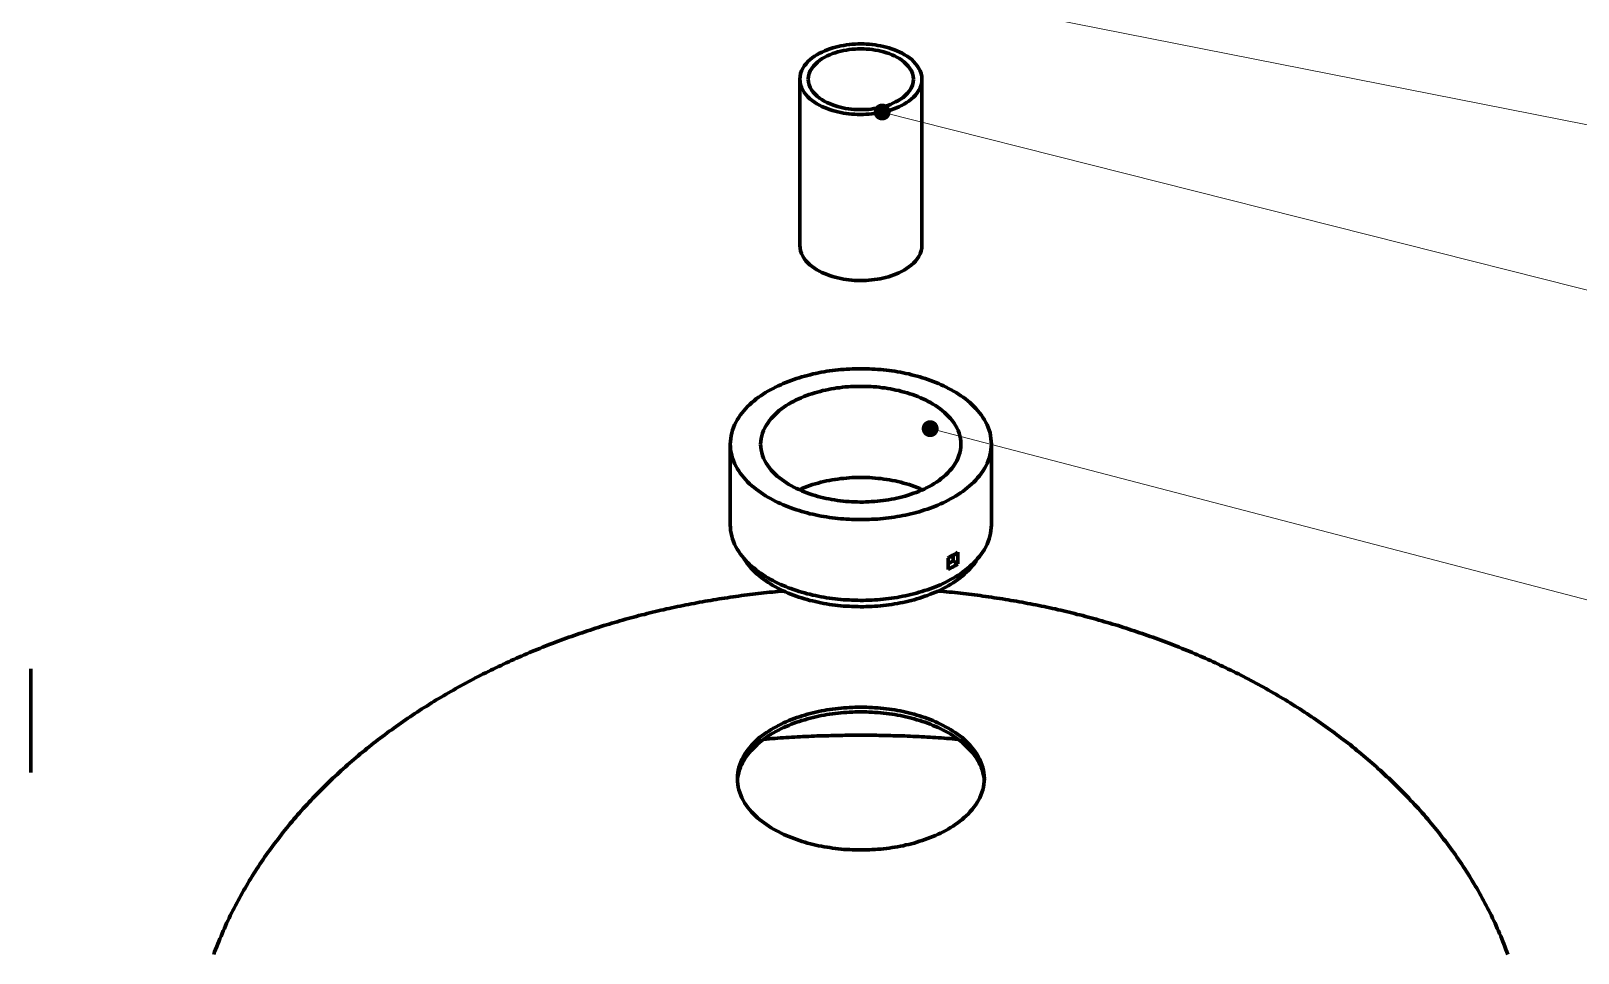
# Model space of a CAD drawing. Header units: millimetres. Extents: x 0 to 594, y 0 to 420.
# Drawn here: x 193.6 to 303.2, y 240.2 to 305.5 of the extents above; entities that cross this region are included whole.
import ezdxf

# ---------------------------------------------------------------- set-up
doc = ezdxf.new("R2010")
doc.units = ezdxf.units.MM
doc.layers.add('01-VISIBLE', color=7, linetype='CONTINUOUS', lineweight=70)
doc.layers.add('08-FINA', color=5, linetype='CONTINUOUS', lineweight=18)

msp = doc.modelspace()

# ---------------------------------------------------------------- hatches: boundary and pattern name
at = {"layer": '08-FINA'}
h = msp.add_hatch(color=7, dxfattribs=at)
h.dxf.hatch_style = 1
edge = h.paths.add_edge_path()
edge.add_arc((253.86, 299.77), 0.6, 0, 360)
h = msp.add_hatch(color=7, dxfattribs=at)
h.dxf.hatch_style = 1
edge = h.paths.add_edge_path()
edge.add_arc((257.26, 277.35), 0.6, 0, 360)

# ---------------------------------------------------------------- linework, layer by layer
at = {"layer": '01-VISIBLE'}
for p, q in [((248.02, 290.34), (248.02, 302.09)), ((256.67, 290.34), (256.67, 302.09)), ((243.1, 270.53), (243.1, 276.25)), ((261.6, 270.53), (261.6, 276.25)), ((259.23, 267.78), (259.23, 268.6)), ((258.53, 267.38), (258.53, 268.19)), ((258.53, 267.77), (258.89, 267.98)), ((258.89, 267.98), (258.89, 268.39)), ((258.89, 267.98), (259.23, 267.78)), ((193.55, 253), (193.55, 260.35))]:
    msp.add_line(p, q, dxfattribs=at)
for points in [[(256.67, 302.09), (256.66, 302.29), (256.62, 302.49), (256.55, 302.68), (256.46, 302.86), (256.35, 303.03), (256.23, 303.19), (256.09, 303.34), (255.95, 303.48), (255.79, 303.61), (255.62, 303.72), (255.45, 303.83), (255.28, 303.93), (255.1, 304.02), (254.91, 304.1), (254.73, 304.18), (254.53, 304.25), (254.34, 304.31), (254.15, 304.36), (253.95, 304.41), (253.75, 304.45), (253.56, 304.49), (253.36, 304.52), (253.16, 304.55), (252.95, 304.57), (252.75, 304.58), (252.55, 304.59), (252.35, 304.59), (252.15, 304.59), (251.95, 304.58), (251.74, 304.57), (251.54, 304.55), (251.34, 304.52), (251.14, 304.49), (250.94, 304.45), (250.75, 304.41), (250.55, 304.36), (250.36, 304.31), (250.16, 304.25), (249.97, 304.18), (249.79, 304.1), (249.6, 304.02), (249.42, 303.93), (249.24, 303.83), (249.07, 303.72), (248.91, 303.61), (248.75, 303.48), (248.6, 303.34), (248.47, 303.19), (248.34, 303.03), (248.24, 302.86), (248.15, 302.68), (248.08, 302.49), (248.04, 302.29), (248.02, 302.09)], [(256.07, 302.09), (256.06, 302.3), (256.01, 302.49), (255.93, 302.68), (255.83, 302.86), (255.71, 303.02), (255.57, 303.17), (255.42, 303.31), (255.26, 303.44), (255.09, 303.55), (254.91, 303.65), (254.73, 303.75), (254.54, 303.83), (254.35, 303.91), (254.16, 303.97), (253.96, 304.03), (253.77, 304.08), (253.57, 304.13), (253.37, 304.16), (253.16, 304.19), (252.96, 304.21), (252.76, 304.23), (252.55, 304.24), (252.35, 304.24), (252.14, 304.24), (251.94, 304.23), (251.74, 304.21), (251.53, 304.19), (251.33, 304.16), (251.13, 304.13), (250.93, 304.08), (250.73, 304.03), (250.54, 303.97), (250.34, 303.91), (250.15, 303.83), (249.97, 303.75), (249.79, 303.65), (249.61, 303.55), (249.44, 303.44), (249.28, 303.31), (249.13, 303.17), (248.99, 303.02), (248.87, 302.86), (248.77, 302.68), (248.69, 302.49), (248.64, 302.3), (248.62, 302.09)], [(248.02, 302.09), (248.04, 301.89), (248.08, 301.7), (248.14, 301.51), (248.23, 301.33), (248.34, 301.16), (248.46, 301), (248.6, 300.85), (248.74, 300.71), (248.9, 300.59), (249.06, 300.47), (249.23, 300.36), (249.41, 300.26), (249.59, 300.17), (249.77, 300.09), (249.96, 300.01), (250.14, 299.94), (250.34, 299.88), (250.53, 299.83), (250.72, 299.78), (250.92, 299.74), (251.12, 299.7), (251.31, 299.67), (251.51, 299.64), (251.71, 299.62), (251.91, 299.61), (252.11, 299.6), (252.32, 299.6), (252.52, 299.6), (252.72, 299.61), (252.92, 299.62), (253.12, 299.64), (253.32, 299.66), (253.52, 299.69), (253.71, 299.72), (253.91, 299.76), (254.1, 299.81), (254.3, 299.86), (254.49, 299.92), (254.68, 299.99), (254.87, 300.06), (255.05, 300.14), (255.23, 300.23), (255.41, 300.33)], [(248.62, 302.09), (248.64, 301.89), (248.69, 301.7), (248.76, 301.51), (248.86, 301.34), (248.98, 301.17), (249.12, 301.03), (249.26, 300.89), (249.42, 300.76), (249.59, 300.65), (249.76, 300.55), (249.94, 300.45), (250.12, 300.37), (250.3, 300.3), (250.49, 300.23), (250.69, 300.17), (250.88, 300.12), (251.08, 300.07), (251.27, 300.03), (251.47, 300), (251.67, 299.98), (251.87, 299.96), (252.07, 299.95), (252.27, 299.94), (252.47, 299.94), (252.68, 299.95), (252.88, 299.96), (253.08, 299.98), (253.27, 300.01), (253.47, 300.04), (253.67, 300.08), (253.87, 300.13), (254.06, 300.18), (254.25, 300.24), (254.44, 300.31), (254.62, 300.39), (254.81, 300.48), (254.98, 300.57)], [(254.98, 300.57), (255.17, 300.69), (255.34, 300.81), (255.51, 300.96), (255.66, 301.11), (255.8, 301.28), (255.91, 301.47), (256, 301.67), (256.05, 301.88), (256.07, 302.09)], [(255.41, 300.33), (255.58, 300.44), (255.75, 300.55), (255.92, 300.68), (256.07, 300.82), (256.21, 300.97), (256.34, 301.13), (256.45, 301.31), (256.55, 301.49), (256.62, 301.68), (256.66, 301.89), (256.67, 302.09)], [(248.02, 290.34), (248.04, 290.14), (248.08, 289.94), (248.14, 289.75), (248.23, 289.57), (248.34, 289.4), (248.46, 289.24), (248.6, 289.09), (248.74, 288.96), (248.9, 288.83), (249.06, 288.71), (249.23, 288.6), (249.41, 288.5), (249.59, 288.41), (249.77, 288.33), (249.96, 288.26), (250.14, 288.19), (250.34, 288.13), (250.53, 288.07), (250.72, 288.02), (250.92, 287.98), (251.12, 287.94), (251.31, 287.91), (251.51, 287.89), (251.71, 287.87), (251.91, 287.85), (252.11, 287.84), (252.32, 287.84), (252.52, 287.84), (252.72, 287.85), (252.92, 287.86), (253.12, 287.88), (253.32, 287.9), (253.52, 287.93), (253.71, 287.97), (253.91, 288.01), (254.1, 288.05), (254.3, 288.11), (254.49, 288.17), (254.68, 288.23), (254.87, 288.31), (255.05, 288.39), (255.23, 288.47), (255.41, 288.57)], [(255.41, 288.57), (255.58, 288.68), (255.75, 288.8), (255.92, 288.92), (256.07, 289.06), (256.21, 289.21), (256.34, 289.37), (256.45, 289.55), (256.55, 289.73), (256.62, 289.93), (256.66, 290.13), (256.67, 290.34)], [(261.6, 276.25), (261.59, 276.45), (261.57, 276.65), (261.54, 276.85), (261.5, 277.05), (261.44, 277.24), (261.37, 277.43), (261.29, 277.61), (261.2, 277.79), (261.11, 277.97), (261, 278.14), (260.89, 278.31), (260.76, 278.47), (260.64, 278.62), (260.5, 278.77), (260.36, 278.92), (260.22, 279.06), (260.07, 279.19), (259.92, 279.32), (259.76, 279.45), (259.6, 279.57), (259.43, 279.68), (259.27, 279.79), (259.1, 279.9), (258.92, 280.01), (258.75, 280.11), (258.57, 280.2), (258.39, 280.29), (258.21, 280.38), (258.03, 280.46), (257.85, 280.55), (257.66, 280.62), (257.47, 280.7), (257.28, 280.77), (257.09, 280.83), (256.9, 280.9), (256.71, 280.96), (256.52, 281.02), (256.33, 281.07), (256.13, 281.12), (255.94, 281.17), (255.74, 281.22), (255.54, 281.26), (255.35, 281.3), (255.15, 281.34), (254.95, 281.37), (254.75, 281.41), (254.55, 281.44), (254.35, 281.46), (254.16, 281.49), (253.96, 281.51), (253.76, 281.53), (253.55, 281.54), (253.35, 281.56), (253.15, 281.57), (252.95, 281.58), (252.75, 281.59), (252.55, 281.59), (252.35, 281.59), (252.15, 281.59), (251.95, 281.59), (251.75, 281.58), (251.54, 281.57), (251.34, 281.56), (251.14, 281.54), (250.94, 281.53), (250.74, 281.51), (250.54, 281.49), (250.34, 281.46), (250.14, 281.44), (249.94, 281.41), (249.75, 281.37), (249.55, 281.34), (249.35, 281.3), (249.15, 281.26), (248.96, 281.22), (248.76, 281.17), (248.57, 281.12), (248.37, 281.07), (248.18, 281.02), (247.99, 280.96), (247.79, 280.9), (247.6, 280.83), (247.41, 280.77), (247.23, 280.7), (247.04, 280.62), (246.85, 280.55), (246.67, 280.46), (246.49, 280.38), (246.3, 280.29), (246.13, 280.2), (245.95, 280.11), (245.77, 280.01), (245.6, 279.9), (245.43, 279.79), (245.26, 279.68), (245.1, 279.57), (244.94, 279.45), (244.78, 279.32), (244.63, 279.19), (244.48, 279.06), (244.33, 278.92), (244.19, 278.77), (244.06, 278.62), (243.93, 278.47), (243.81, 278.31), (243.7, 278.14), (243.59, 277.97), (243.49, 277.79), (243.41, 277.61), (243.33, 277.43), (243.26, 277.24), (243.2, 277.05), (243.16, 276.85), (243.13, 276.65), (243.11, 276.45), (243.1, 276.25)], [(259.44, 276.25), (259.43, 276.45), (259.41, 276.65), (259.37, 276.85), (259.31, 277.04), (259.24, 277.23), (259.15, 277.41), (259.06, 277.58), (258.95, 277.75), (258.83, 277.92), (258.7, 278.07), (258.57, 278.22), (258.42, 278.36), (258.28, 278.5), (258.12, 278.63), (257.96, 278.75), (257.8, 278.87), (257.63, 278.98), (257.46, 279.09), (257.29, 279.19), (257.11, 279.28), (256.93, 279.38), (256.75, 279.46), (256.57, 279.54), (256.38, 279.62), (256.19, 279.69), (256, 279.76), (255.81, 279.82), (255.62, 279.88), (255.43, 279.94), (255.23, 279.99), (255.04, 280.04), (254.84, 280.08), (254.65, 280.12), (254.45, 280.16), (254.25, 280.2), (254.05, 280.23), (253.85, 280.25), (253.65, 280.28), (253.45, 280.3), (253.25, 280.31), (253.05, 280.33), (252.85, 280.34), (252.65, 280.34), (252.45, 280.34), (252.25, 280.34), (252.05, 280.34), (251.85, 280.34), (251.65, 280.33), (251.45, 280.31), (251.24, 280.3), (251.04, 280.28), (250.84, 280.25), (250.65, 280.23), (250.45, 280.2), (250.25, 280.16), (250.05, 280.12), (249.85, 280.08), (249.66, 280.04), (249.46, 279.99), (249.27, 279.94), (249.08, 279.88), (248.88, 279.82), (248.69, 279.76), (248.5, 279.69), (248.32, 279.62), (248.13, 279.54), (247.95, 279.46), (247.76, 279.38), (247.59, 279.28), (247.41, 279.19), (247.23, 279.09), (247.06, 278.98), (246.9, 278.87), (246.73, 278.75), (246.57, 278.63), (246.42, 278.5), (246.27, 278.36), (246.13, 278.22), (246, 278.07), (245.87, 277.92), (245.75, 277.75), (245.64, 277.58), (245.55, 277.41), (245.46, 277.23), (245.39, 277.04), (245.33, 276.85), (245.29, 276.65), (245.26, 276.45), (245.25, 276.25)], [(243.1, 276.25), (243.11, 276.05), (243.12, 275.85), (243.16, 275.65), (243.2, 275.46), (243.26, 275.26), (243.33, 275.07), (243.4, 274.89), (243.49, 274.71), (243.59, 274.53), (243.7, 274.36), (243.81, 274.2), (243.93, 274.04), (244.06, 273.88), (244.19, 273.73), (244.33, 273.59), (244.47, 273.45), (244.62, 273.31), (244.78, 273.18), (244.93, 273.06), (245.09, 272.94), (245.26, 272.82), (245.42, 272.71), (245.59, 272.6), (245.76, 272.5), (245.94, 272.4), (246.12, 272.3), (246.29, 272.21), (246.47, 272.12), (246.66, 272.04), (246.84, 271.96), (247.03, 271.88), (247.21, 271.81), (247.4, 271.74), (247.59, 271.67), (247.78, 271.61), (247.97, 271.55), (248.16, 271.49), (248.36, 271.43), (248.55, 271.38), (248.74, 271.33), (248.94, 271.29), (249.14, 271.24), (249.33, 271.2), (249.53, 271.16), (249.73, 271.13), (249.92, 271.1), (250.12, 271.07), (250.32, 271.04), (250.52, 271.01), (250.72, 270.99), (250.92, 270.97), (251.12, 270.96), (251.32, 270.94), (251.52, 270.93), (251.72, 270.92), (251.92, 270.91), (252.12, 270.91), (252.32, 270.91), (252.52, 270.91), (252.73, 270.91), (252.93, 270.92), (253.13, 270.93), (253.33, 270.94), (253.53, 270.95), (253.73, 270.97), (253.93, 270.99), (254.13, 271.01), (254.33, 271.03), (254.52, 271.06), (254.72, 271.09), (254.92, 271.12), (255.12, 271.15), (255.32, 271.19), (255.51, 271.23), (255.71, 271.27), (255.9, 271.32), (256.1, 271.37), (256.29, 271.42), (256.49, 271.47), (256.68, 271.53), (256.87, 271.59), (257.06, 271.65), (257.25, 271.72), (257.44, 271.79), (257.63, 271.86), (257.81, 271.94), (258, 272.02), (258.18, 272.1), (258.36, 272.19), (258.54, 272.28), (258.71, 272.37), (258.89, 272.47)], [(245.25, 276.25), (245.26, 276.05), (245.29, 275.85), (245.33, 275.65), (245.39, 275.46), (245.46, 275.27), (245.55, 275.08), (245.65, 274.91), (245.76, 274.74), (245.88, 274.57), (246, 274.42), (246.14, 274.27), (246.28, 274.13), (246.43, 273.99), (246.59, 273.86), (246.75, 273.74), (246.91, 273.62), (247.08, 273.51), (247.25, 273.4), (247.43, 273.3), (247.61, 273.2), (247.79, 273.11), (247.97, 273.03), (248.16, 272.95), (248.34, 272.87), (248.53, 272.8), (248.72, 272.73), (248.92, 272.67), (249.11, 272.61), (249.3, 272.55), (249.5, 272.5), (249.7, 272.45), (249.89, 272.41), (250.09, 272.37), (250.29, 272.33), (250.49, 272.3), (250.69, 272.27), (250.89, 272.24), (251.09, 272.22), (251.29, 272.2), (251.49, 272.18), (251.7, 272.17), (251.9, 272.16), (252.1, 272.16), (252.3, 272.15), (252.51, 272.15), (252.71, 272.16), (252.91, 272.17), (253.11, 272.18), (253.31, 272.19), (253.52, 272.21), (253.72, 272.23), (253.92, 272.26), (254.12, 272.28), (254.32, 272.31), (254.52, 272.35), (254.72, 272.39), (254.91, 272.43), (255.11, 272.48), (255.31, 272.53), (255.5, 272.58), (255.7, 272.64), (255.89, 272.7), (256.08, 272.77), (256.27, 272.84), (256.46, 272.91), (256.64, 272.99), (256.83, 273.07), (257.01, 273.16), (257.19, 273.25), (257.37, 273.35)], [(257.37, 273.35), (257.54, 273.46), (257.72, 273.57), (257.89, 273.69), (258.05, 273.82), (258.21, 273.95), (258.37, 274.08), (258.52, 274.23), (258.66, 274.38), (258.79, 274.54), (258.92, 274.7), (259.03, 274.88), (259.14, 275.06), (259.23, 275.24), (259.3, 275.44), (259.36, 275.63), (259.41, 275.84), (259.43, 276.04), (259.44, 276.25)], [(258.89, 272.47), (259.06, 272.58), (259.24, 272.68), (259.41, 272.8), (259.57, 272.91), (259.73, 273.03), (259.89, 273.16), (260.05, 273.29), (260.2, 273.43), (260.35, 273.57), (260.49, 273.71), (260.62, 273.86), (260.75, 274.02), (260.88, 274.18), (260.99, 274.35), (261.1, 274.52), (261.2, 274.69), (261.29, 274.88), (261.37, 275.06), (261.44, 275.25), (261.49, 275.45), (261.54, 275.65), (261.57, 275.85), (261.59, 276.05), (261.6, 276.25)], [(256.72, 273.02), (256.53, 273.11), (256.34, 273.18), (256.15, 273.26), (255.96, 273.32), (255.77, 273.39), (255.57, 273.45), (255.38, 273.5), (255.18, 273.55), (254.98, 273.6), (254.78, 273.65), (254.58, 273.69), (254.38, 273.72), (254.18, 273.76), (253.98, 273.78), (253.77, 273.81), (253.57, 273.83), (253.37, 273.85), (253.16, 273.87), (252.96, 273.88), (252.76, 273.89), (252.55, 273.89), (252.35, 273.89), (252.14, 273.89), (251.94, 273.89), (251.74, 273.88), (251.53, 273.87), (251.33, 273.85), (251.13, 273.83), (250.92, 273.81), (250.72, 273.78), (250.52, 273.76), (250.32, 273.72), (250.12, 273.69), (249.92, 273.65), (249.72, 273.6), (249.52, 273.55), (249.32, 273.5), (249.13, 273.45), (248.93, 273.39), (248.74, 273.32), (248.54, 273.26), (248.35, 273.18), (248.16, 273.11), (247.98, 273.02)], [(243.1, 270.53), (243.11, 270.33), (243.12, 270.13), (243.16, 269.94), (243.2, 269.74), (243.26, 269.55), (243.33, 269.36), (243.4, 269.17), (243.49, 268.99), (243.59, 268.82), (243.7, 268.65), (243.81, 268.48), (243.93, 268.32), (244.06, 268.17), (244.19, 268.02), (244.33, 267.87), (244.47, 267.73), (244.62, 267.6), (244.78, 267.47), (244.93, 267.34), (245.09, 267.22), (245.26, 267.11), (245.42, 266.99), (245.59, 266.89), (245.76, 266.78), (245.94, 266.68), (246.12, 266.59), (246.29, 266.5), (246.47, 266.41), (246.66, 266.32), (246.84, 266.24), (247.03, 266.17), (247.21, 266.09), (247.4, 266.02), (247.59, 265.95), (247.78, 265.89), (247.97, 265.83), (248.16, 265.77), (248.36, 265.72), (248.55, 265.66), (248.74, 265.62), (248.94, 265.57), (249.14, 265.53), (249.33, 265.49), (249.53, 265.45), (249.73, 265.41), (249.92, 265.38), (250.12, 265.35), (250.32, 265.32), (250.52, 265.3), (250.72, 265.28), (250.92, 265.26), (251.12, 265.24), (251.32, 265.23), (251.52, 265.22), (251.72, 265.21), (251.92, 265.2), (252.12, 265.2), (252.32, 265.19), (252.52, 265.19), (252.73, 265.2), (252.93, 265.2), (253.13, 265.21), (253.33, 265.22), (253.53, 265.24), (253.73, 265.25), (253.93, 265.27), (254.13, 265.29), (254.33, 265.32), (254.52, 265.34), (254.72, 265.37), (254.92, 265.4), (255.12, 265.44), (255.32, 265.48), (255.51, 265.52), (255.71, 265.56), (255.9, 265.6), (256.1, 265.65), (256.29, 265.7), (256.49, 265.76), (256.68, 265.81), (256.87, 265.88), (257.06, 265.94), (257.25, 266.01), (257.44, 266.07), (257.63, 266.15), (257.81, 266.22), (258, 266.3), (258.18, 266.39), (258.36, 266.47), (258.54, 266.57), (258.71, 266.66), (258.89, 266.76)], [(258.89, 266.76), (259.06, 266.86), (259.24, 266.97), (259.41, 267.08), (259.57, 267.2), (259.73, 267.32), (259.89, 267.44), (260.05, 267.57), (260.2, 267.71), (260.35, 267.85), (260.49, 268), (260.62, 268.15), (260.75, 268.3), (260.88, 268.46), (260.99, 268.63), (261.1, 268.8), (261.2, 268.98), (261.29, 269.16), (261.37, 269.35), (261.44, 269.54), (261.49, 269.73), (261.54, 269.93), (261.57, 270.13), (261.59, 270.33), (261.6, 270.53)], [(258.89, 268.39), (258.95, 268.42), (259.01, 268.46), (259.06, 268.49), (259.12, 268.53), (259.18, 268.56), (259.23, 268.6)], [(244.07, 268.15), (244.18, 267.98), (244.3, 267.81), (244.42, 267.65), (244.55, 267.5), (244.69, 267.35), (244.83, 267.21), (244.98, 267.07), (245.13, 266.94), (245.29, 266.81), (245.45, 266.69), (245.61, 266.57), (245.78, 266.46), (245.95, 266.35), (246.12, 266.25), (246.3, 266.15), (246.48, 266.05), (246.66, 265.96), (246.84, 265.87), (247.02, 265.79), (247.21, 265.71), (247.39, 265.63), (247.58, 265.56), (247.77, 265.49), (247.96, 265.42), (248.15, 265.36), (248.35, 265.3), (248.54, 265.25), (248.73, 265.19), (248.93, 265.15), (249.13, 265.1), (249.32, 265.06), (249.52, 265.01), (249.72, 264.98), (249.92, 264.94), (250.12, 264.91), (250.32, 264.88), (250.52, 264.86), (250.72, 264.83), (250.92, 264.81), (251.12, 264.79), (251.32, 264.78), (251.52, 264.77), (251.72, 264.76), (251.92, 264.75), (252.13, 264.75), (252.33, 264.74), (252.53, 264.74), (252.73, 264.75), (252.93, 264.76), (253.13, 264.76), (253.34, 264.78), (253.54, 264.79), (253.74, 264.81), (253.94, 264.83), (254.14, 264.85), (254.34, 264.88), (254.54, 264.9), (254.74, 264.94), (254.94, 264.97), (255.14, 265.01), (255.33, 265.05), (255.53, 265.09), (255.73, 265.14), (255.92, 265.18), (256.12, 265.24), (256.31, 265.29), (256.51, 265.35), (256.7, 265.41), (256.89, 265.48), (257.08, 265.54), (257.27, 265.62), (257.45, 265.69), (257.64, 265.77), (257.82, 265.85), (258.01, 265.94), (258.19, 266.03), (258.36, 266.13), (258.54, 266.22)], [(258.53, 268.19), (258.59, 268.22), (258.65, 268.26), (258.71, 268.29), (258.77, 268.32), (258.83, 268.36), (258.89, 268.39)], [(258.53, 267.38), (258.59, 267.41), (258.65, 267.44), (258.71, 267.47), (258.77, 267.51), (258.83, 267.54), (258.89, 267.57)], [(258.54, 266.22), (258.72, 266.33), (258.89, 266.44), (259.06, 266.55), (259.23, 266.67), (259.39, 266.79), (259.55, 266.92), (259.7, 267.06), (259.85, 267.2), (260, 267.34), (260.14, 267.49), (260.27, 267.65), (260.4, 267.81), (260.51, 267.97), (260.62, 268.15)], [(258.89, 267.57), (258.95, 267.61), (259.01, 267.64), (259.06, 267.68), (259.12, 267.71), (259.18, 267.75), (259.23, 267.78)], [(246.88, 265.85), (246.68, 265.84), (246.48, 265.82), (246.28, 265.8), (246.08, 265.78), (245.88, 265.76), (245.68, 265.74), (245.48, 265.72), (245.28, 265.7), (245.08, 265.67), (244.89, 265.65), (244.69, 265.63), (244.49, 265.6), (244.29, 265.58), (244.09, 265.55), (243.89, 265.53), (243.69, 265.5), (243.5, 265.47), (243.3, 265.44), (243.1, 265.41), (242.9, 265.38), (242.7, 265.35), (242.51, 265.32), (242.31, 265.29), (242.11, 265.26), (241.91, 265.23), (241.72, 265.19), (241.52, 265.16), (241.32, 265.13), (241.13, 265.09), (240.93, 265.06), (240.73, 265.02), (240.54, 264.98), (240.34, 264.94), (240.14, 264.91), (239.95, 264.87), (239.75, 264.83), (239.55, 264.79), (239.36, 264.75), (239.16, 264.7), (238.97, 264.66), (238.77, 264.62), (238.58, 264.58), (238.38, 264.53), (238.19, 264.49), (237.99, 264.44), (237.8, 264.4), (237.6, 264.35), (237.41, 264.3), (237.21, 264.25), (237.02, 264.2), (236.83, 264.16), (236.63, 264.11), (236.44, 264.06), (236.25, 264), (236.05, 263.95), (235.86, 263.9), (235.67, 263.85), (235.47, 263.79), (235.28, 263.74), (235.09, 263.68), (234.9, 263.63), (234.7, 263.57), (234.51, 263.51), (234.32, 263.45), (234.13, 263.4), (233.94, 263.34), (233.75, 263.28), (233.56, 263.22), (233.37, 263.16), (233.18, 263.09), (232.99, 263.03), (232.8, 262.97), (232.61, 262.9), (232.42, 262.84), (232.23, 262.77), (232.04, 262.71), (231.85, 262.64), (231.66, 262.58), (231.47, 262.51), (231.29, 262.44), (231.1, 262.37), (230.91, 262.3), (230.72, 262.23), (230.54, 262.16), (230.35, 262.09), (230.16, 262.01), (229.98, 261.94), (229.79, 261.87), (229.61, 261.79), (229.42, 261.72), (229.24, 261.64), (229.05, 261.56), (228.87, 261.49), (228.68, 261.41), (228.5, 261.33), (228.31, 261.25), (228.13, 261.17), (227.95, 261.09), (227.76, 261.01), (227.58, 260.93), (227.4, 260.84), (227.22, 260.76), (227.04, 260.68), (226.86, 260.59), (226.68, 260.51), (226.49, 260.42), (226.31, 260.33), (226.13, 260.24), (225.96, 260.16), (225.78, 260.07), (225.6, 259.98), (225.42, 259.89), (225.24, 259.79), (225.06, 259.7), (224.89, 259.61), (224.71, 259.52), (224.53, 259.42), (224.36, 259.33), (224.18, 259.23), (224, 259.14), (223.83, 259.04), (223.66, 258.94), (223.48, 258.84), (223.31, 258.74), (223.13, 258.64), (222.96, 258.54), (222.79, 258.44), (222.62, 258.34), (222.44, 258.24), (222.27, 258.14), (222.1, 258.03), (221.93, 257.93), (221.76, 257.82), (221.59, 257.71), (221.42, 257.61), (221.25, 257.5), (221.09, 257.39), (220.92, 257.28), (220.75, 257.17), (220.58, 257.06), (220.42, 256.95), (220.25, 256.84), (220.09, 256.73), (219.92, 256.61), (219.76, 256.5), (219.59, 256.38), (219.43, 256.27), (219.27, 256.15), (219.11, 256.03), (218.94, 255.92), (218.78, 255.8), (218.62, 255.68), (218.46, 255.56), (218.3, 255.44), (218.14, 255.32), (217.99, 255.19), (217.83, 255.07), (217.67, 254.95), (217.51, 254.82), (217.36, 254.7), (217.2, 254.57), (217.05, 254.44), (216.89, 254.32), (216.74, 254.19), (216.59, 254.06), (216.43, 253.93), (216.28, 253.8), (216.13, 253.67), (215.98, 253.54), (215.83, 253.4), (215.68, 253.27), (215.53, 253.14), (215.39, 253), (215.24, 252.87), (215.09, 252.73), (214.95, 252.59), (214.8, 252.45), (214.66, 252.32), (214.51, 252.18), (214.37, 252.04), (214.23, 251.89), (214.09, 251.75), (213.95, 251.61), (213.81, 251.47), (213.67, 251.32), (213.53, 251.18), (213.39, 251.03), (213.26, 250.89), (213.12, 250.74), (212.99, 250.59), (212.85, 250.45), (212.72, 250.3), (212.58, 250.15), (212.45, 250), (212.32, 249.85), (212.19, 249.69), (212.06, 249.54), (211.93, 249.39), (211.81, 249.23), (211.68, 249.08), (211.55, 248.92), (211.43, 248.77), (211.3, 248.61), (211.18, 248.45), (211.06, 248.29), (210.94, 248.14), (210.82, 247.98), (210.7, 247.82), (210.58, 247.65), (210.46, 247.49), (210.34, 247.33), (210.23, 247.17), (210.11, 247), (210, 246.84), (209.89, 246.67), (209.78, 246.51), (209.67, 246.34), (209.56, 246.17), (209.45, 246), (209.34, 245.84), (209.23, 245.67), (209.13, 245.5), (209.02, 245.33), (208.92, 245.15), (208.82, 244.98), (208.72, 244.81), (208.62, 244.64), (208.52, 244.46), (208.42, 244.29), (208.32, 244.11), (208.23, 243.94), (208.13, 243.76), (208.04, 243.58), (207.95, 243.4), (207.86, 243.23), (207.77, 243.05), (207.68, 242.87), (207.59, 242.69), (207.51, 242.51), (207.42, 242.33), (207.34, 242.14), (207.26, 241.96), (207.18, 241.78), (207.1, 241.6), (207.02, 241.41), (206.94, 241.23), (206.86, 241.04), (206.79, 240.86), (206.72, 240.67), (206.64, 240.48), (206.57, 240.3), (206.5, 240.11)], [(298.19, 240.11), (298.12, 240.3), (298.05, 240.48), (297.98, 240.67), (297.91, 240.86), (297.83, 241.04), (297.76, 241.23), (297.68, 241.41), (297.6, 241.6), (297.52, 241.78), (297.44, 241.96), (297.36, 242.14), (297.28, 242.33), (297.19, 242.51), (297.1, 242.69), (297.02, 242.87), (296.93, 243.05), (296.84, 243.23), (296.75, 243.4), (296.66, 243.58), (296.56, 243.76), (296.47, 243.94), (296.37, 244.11), (296.28, 244.29), (296.18, 244.46), (296.08, 244.64), (295.98, 244.81), (295.88, 244.98), (295.78, 245.15), (295.67, 245.33), (295.57, 245.5), (295.46, 245.67), (295.36, 245.84), (295.25, 246), (295.14, 246.17), (295.03, 246.34), (294.92, 246.51), (294.81, 246.67), (294.7, 246.84), (294.58, 247), (294.47, 247.17), (294.35, 247.33), (294.24, 247.49), (294.12, 247.65), (294, 247.82), (293.88, 247.98), (293.76, 248.14), (293.64, 248.29), (293.52, 248.45), (293.39, 248.61), (293.27, 248.77), (293.15, 248.92), (293.02, 249.08), (292.89, 249.23), (292.76, 249.39), (292.64, 249.54), (292.51, 249.69), (292.38, 249.85), (292.25, 250), (292.11, 250.15), (291.98, 250.3), (291.85, 250.45), (291.71, 250.59), (291.58, 250.74), (291.44, 250.89), (291.3, 251.03), (291.17, 251.18), (291.03, 251.32), (290.89, 251.47), (290.75, 251.61), (290.61, 251.75), (290.47, 251.89), (290.33, 252.04), (290.18, 252.18), (290.04, 252.32), (289.9, 252.45), (289.75, 252.59), (289.6, 252.73), (289.46, 252.87), (289.31, 253), (289.16, 253.14), (289.01, 253.27), (288.87, 253.4), (288.72, 253.54), (288.57, 253.67), (288.41, 253.8), (288.26, 253.93), (288.11, 254.06), (287.96, 254.19), (287.8, 254.32), (287.65, 254.44), (287.5, 254.57), (287.34, 254.7), (287.18, 254.82), (287.03, 254.95), (286.87, 255.07), (286.71, 255.19), (286.55, 255.32), (286.39, 255.44), (286.24, 255.56), (286.08, 255.68), (285.91, 255.8), (285.75, 255.92), (285.59, 256.03), (285.43, 256.15), (285.27, 256.27), (285.1, 256.38), (284.94, 256.5), (284.78, 256.61), (284.61, 256.73), (284.45, 256.84), (284.28, 256.95), (284.11, 257.06), (283.95, 257.17), (283.78, 257.28), (283.61, 257.39), (283.44, 257.5), (283.28, 257.61), (283.11, 257.71), (282.94, 257.82), (282.77, 257.93), (282.6, 258.03), (282.43, 258.14), (282.25, 258.24), (282.08, 258.34), (281.91, 258.44), (281.74, 258.54), (281.56, 258.64), (281.39, 258.74), (281.22, 258.84), (281.04, 258.94), (280.87, 259.04), (280.69, 259.14), (280.52, 259.23), (280.34, 259.33), (280.17, 259.42), (279.99, 259.52), (279.81, 259.61), (279.63, 259.7), (279.46, 259.79), (279.28, 259.89), (279.1, 259.98), (278.92, 260.07), (278.74, 260.16), (278.56, 260.24), (278.38, 260.33), (278.2, 260.42), (278.02, 260.5), (277.84, 260.59), (277.66, 260.68), (277.48, 260.76), (277.3, 260.84), (277.12, 260.93), (276.93, 261.01), (276.75, 261.09), (276.57, 261.17), (276.38, 261.25), (276.2, 261.33), (276.02, 261.41), (275.83, 261.49), (275.65, 261.56), (275.46, 261.64), (275.28, 261.72), (275.09, 261.79), (274.91, 261.87), (274.72, 261.94), (274.53, 262.01), (274.35, 262.09), (274.16, 262.16), (273.97, 262.23), (273.79, 262.3), (273.6, 262.37), (273.41, 262.44), (273.22, 262.51), (273.04, 262.58), (272.85, 262.64), (272.66, 262.71), (272.47, 262.78), (272.28, 262.84), (272.09, 262.9), (271.9, 262.97), (271.71, 263.03), (271.52, 263.09), (271.33, 263.16), (271.14, 263.22), (270.95, 263.28), (270.76, 263.34), (270.57, 263.4), (270.38, 263.46), (270.19, 263.51), (269.99, 263.57), (269.8, 263.63), (269.61, 263.68), (269.42, 263.74), (269.22, 263.79), (269.03, 263.85), (268.84, 263.9), (268.65, 263.95), (268.45, 264), (268.26, 264.06), (268.07, 264.11), (267.87, 264.16), (267.68, 264.2), (267.48, 264.25), (267.29, 264.3), (267.1, 264.35), (266.9, 264.4), (266.71, 264.44), (266.51, 264.49), (266.32, 264.53), (266.12, 264.58), (265.93, 264.62), (265.73, 264.66), (265.53, 264.7), (265.34, 264.75), (265.14, 264.79), (264.95, 264.83), (264.75, 264.87), (264.56, 264.91), (264.36, 264.94), (264.16, 264.98), (263.97, 265.02), (263.77, 265.06), (263.57, 265.09), (263.38, 265.13), (263.18, 265.16), (262.98, 265.19), (262.78, 265.23), (262.59, 265.26), (262.39, 265.29), (262.19, 265.32), (261.99, 265.35), (261.8, 265.38), (261.6, 265.41), (261.4, 265.44), (261.2, 265.47), (261, 265.5), (260.81, 265.53), (260.61, 265.55), (260.41, 265.58), (260.21, 265.6), (260.01, 265.63), (259.81, 265.65), (259.61, 265.67), (259.41, 265.7), (259.22, 265.72), (259.02, 265.74), (258.82, 265.76), (258.62, 265.78), (258.42, 265.8), (258.22, 265.82), (258.02, 265.84), (257.82, 265.85)], [(261.1, 252.57), (261.09, 252.77), (261.07, 252.97), (261.04, 253.17), (260.99, 253.36), (260.93, 253.55), (260.86, 253.74), (260.78, 253.92), (260.69, 254.1), (260.58, 254.28), (260.47, 254.44), (260.36, 254.61), (260.23, 254.76), (260.1, 254.91), (259.96, 255.06), (259.82, 255.2), (259.67, 255.34), (259.52, 255.47), (259.36, 255.59), (259.2, 255.71), (259.04, 255.83), (258.87, 255.94), (258.7, 256.04), (258.53, 256.15), (258.35, 256.24), (258.17, 256.34), (258, 256.43), (257.81, 256.51), (257.63, 256.6), (257.45, 256.68), (257.26, 256.75), (257.07, 256.82), (256.88, 256.89), (256.69, 256.95), (256.5, 257.02), (256.31, 257.07), (256.12, 257.13), (255.92, 257.18), (255.73, 257.23), (255.53, 257.27), (255.34, 257.32), (255.14, 257.36), (254.94, 257.39), (254.75, 257.43), (254.55, 257.46), (254.35, 257.49), (254.15, 257.51), (253.95, 257.54), (253.75, 257.56), (253.55, 257.57), (253.35, 257.59), (253.15, 257.6), (252.95, 257.61), (252.75, 257.62), (252.55, 257.62), (252.35, 257.62), (252.15, 257.62), (251.95, 257.62), (251.75, 257.61), (251.55, 257.6), (251.35, 257.59), (251.15, 257.57), (250.95, 257.56), (250.75, 257.54), (250.55, 257.51), (250.35, 257.49), (250.15, 257.46), (249.95, 257.43), (249.75, 257.39), (249.56, 257.36), (249.36, 257.32), (249.16, 257.27), (248.97, 257.23), (248.77, 257.18), (248.58, 257.13), (248.39, 257.07), (248.2, 257.02), (248, 256.95), (247.81, 256.89), (247.63, 256.82), (247.44, 256.75), (247.25, 256.68), (247.07, 256.6), (246.88, 256.51), (246.7, 256.43), (246.52, 256.34), (246.35, 256.24), (246.17, 256.15), (246, 256.04), (245.83, 255.94), (245.66, 255.83), (245.5, 255.71), (245.34, 255.59), (245.18, 255.47), (245.03, 255.34), (244.88, 255.2), (244.74, 255.06), (244.6, 254.91), (244.47, 254.76), (244.34, 254.61), (244.22, 254.44), (244.11, 254.28), (244.01, 254.1), (243.92, 253.92), (243.84, 253.74), (243.77, 253.55), (243.71, 253.36), (243.66, 253.17), (243.63, 252.97), (243.61, 252.77), (243.6, 252.57)], [(261.09, 252.41), (261.08, 252.61), (261.04, 252.8), (261, 253), (260.94, 253.19), (260.87, 253.38), (260.79, 253.57), (260.7, 253.75), (260.6, 253.92), (260.49, 254.09), (260.37, 254.25), (260.25, 254.41), (260.12, 254.57), (259.98, 254.71), (259.84, 254.85), (259.69, 254.99), (259.54, 255.12), (259.38, 255.25), (259.22, 255.37), (259.06, 255.49), (258.89, 255.6), (258.72, 255.71), (258.55, 255.81), (258.37, 255.91), (258.19, 256), (258.01, 256.09), (257.83, 256.18), (257.65, 256.26), (257.46, 256.34), (257.28, 256.42), (257.09, 256.49), (256.9, 256.56), (256.71, 256.62), (256.52, 256.68), (256.32, 256.74), (256.13, 256.8), (255.94, 256.85), (255.74, 256.9), (255.54, 256.94), (255.35, 256.99), (255.15, 257.03), (254.95, 257.06), (254.75, 257.1), (254.56, 257.13), (254.36, 257.16), (254.16, 257.18), (253.96, 257.21), (253.76, 257.23), (253.56, 257.25), (253.35, 257.26), (253.15, 257.27), (252.95, 257.28), (252.75, 257.29), (252.55, 257.29), (252.35, 257.29), (252.15, 257.29), (251.95, 257.29), (251.75, 257.28), (251.54, 257.27), (251.34, 257.26), (251.14, 257.25), (250.94, 257.23), (250.74, 257.21), (250.54, 257.18), (250.34, 257.16), (250.14, 257.13), (249.94, 257.1), (249.75, 257.06), (249.55, 257.03), (249.35, 256.99), (249.15, 256.94), (248.96, 256.9), (248.76, 256.85), (248.57, 256.8), (248.37, 256.74), (248.18, 256.68), (247.99, 256.62), (247.8, 256.56), (247.61, 256.49), (247.42, 256.42), (247.24, 256.34), (247.05, 256.26), (246.87, 256.18), (246.68, 256.09), (246.51, 256), (246.33, 255.91), (246.15, 255.81), (245.98, 255.71), (245.81, 255.6), (245.64, 255.49), (245.48, 255.37), (245.32, 255.25), (245.16, 255.12), (245.01, 254.99), (244.86, 254.85), (244.72, 254.71), (244.58, 254.57), (244.45, 254.41), (244.32, 254.25), (244.21, 254.09), (244.1, 253.92), (244, 253.75), (243.91, 253.57), (243.83, 253.38), (243.76, 253.19), (243.7, 253), (243.65, 252.8), (243.62, 252.61), (243.6, 252.41)], [(259.24, 255.35), (259.04, 255.37), (258.85, 255.38), (258.65, 255.4), (258.45, 255.42), (258.25, 255.43), (258.05, 255.45), (257.85, 255.46), (257.65, 255.47), (257.45, 255.49), (257.25, 255.5), (257.05, 255.51), (256.85, 255.52), (256.65, 255.53), (256.45, 255.54), (256.25, 255.55), (256.05, 255.56), (255.85, 255.57), (255.65, 255.58), (255.45, 255.59), (255.25, 255.59), (255.05, 255.6), (254.85, 255.61), (254.65, 255.61), (254.45, 255.62), (254.25, 255.62), (254.05, 255.63), (253.85, 255.63), (253.65, 255.63), (253.45, 255.64), (253.25, 255.64), (253.05, 255.64), (252.85, 255.64), (252.65, 255.64), (252.45, 255.64), (252.25, 255.64), (252.05, 255.64), (251.85, 255.64), (251.65, 255.64), (251.45, 255.64), (251.25, 255.64), (251.05, 255.63), (250.85, 255.63), (250.65, 255.63), (250.45, 255.62), (250.25, 255.62), (250.05, 255.61), (249.85, 255.61), (249.65, 255.6), (249.45, 255.59), (249.25, 255.59), (249.05, 255.58), (248.85, 255.57), (248.65, 255.56), (248.45, 255.55), (248.25, 255.54), (248.05, 255.53), (247.85, 255.52), (247.65, 255.51), (247.45, 255.5), (247.25, 255.49), (247.05, 255.47), (246.85, 255.46), (246.65, 255.45), (246.45, 255.43), (246.25, 255.42), (246.05, 255.4), (245.85, 255.38), (245.65, 255.37), (245.45, 255.35)], [(243.6, 252.57), (243.61, 252.37), (243.63, 252.17), (243.66, 251.97), (243.71, 251.78), (243.77, 251.58), (243.84, 251.4), (243.92, 251.21), (244.01, 251.04), (244.11, 250.86), (244.22, 250.69), (244.34, 250.53), (244.47, 250.38), (244.6, 250.22), (244.74, 250.08), (244.88, 249.94), (245.03, 249.8), (245.18, 249.67), (245.34, 249.55), (245.5, 249.43), (245.66, 249.31), (245.83, 249.2), (246, 249.09), (246.17, 248.99), (246.35, 248.89), (246.53, 248.8), (246.71, 248.71), (246.89, 248.62), (247.07, 248.54), (247.25, 248.46), (247.44, 248.39), (247.63, 248.32), (247.82, 248.25), (248.01, 248.18), (248.2, 248.12), (248.39, 248.06), (248.58, 248.01), (248.78, 247.96), (248.97, 247.91), (249.17, 247.86), (249.36, 247.82), (249.56, 247.78), (249.76, 247.74), (249.96, 247.71), (250.16, 247.68), (250.35, 247.65), (250.55, 247.63), (250.75, 247.6), (250.95, 247.58), (251.15, 247.56), (251.35, 247.55), (251.55, 247.54), (251.75, 247.53), (251.95, 247.52), (252.15, 247.52), (252.36, 247.52), (252.56, 247.52), (252.76, 247.52), (252.96, 247.53), (253.16, 247.54), (253.36, 247.55), (253.56, 247.57), (253.76, 247.58), (253.96, 247.6), (254.16, 247.63), (254.36, 247.65), (254.56, 247.68), (254.75, 247.71), (254.95, 247.75), (255.15, 247.78), (255.35, 247.82), (255.54, 247.87), (255.74, 247.91), (255.93, 247.96), (256.13, 248.01), (256.32, 248.07), (256.51, 248.13), (256.7, 248.19), (256.89, 248.25), (257.08, 248.32), (257.27, 248.39), (257.46, 248.47), (257.64, 248.55), (257.82, 248.63), (258, 248.71), (258.18, 248.8), (258.36, 248.9), (258.54, 249)], [(258.54, 249), (258.71, 249.1), (258.88, 249.21), (259.04, 249.32), (259.21, 249.43), (259.37, 249.55), (259.52, 249.68), (259.68, 249.81), (259.82, 249.94), (259.97, 250.08), (260.1, 250.23), (260.23, 250.38), (260.36, 250.54), (260.48, 250.7), (260.59, 250.87), (260.69, 251.04), (260.78, 251.22), (260.86, 251.4), (260.93, 251.59), (260.99, 251.78), (261.04, 251.97), (261.07, 252.17), (261.09, 252.37), (261.1, 252.57)]]:
    msp.add_lwpolyline(points, dxfattribs=at)
at = {"layer": '08-FINA'}
for p, q in [((369.59, 285.87), (228.22, 313.8)), ((369.64, 270.51), (253.86, 299.77)), ((369.65, 248.07), (257.26, 277.35))]:
    msp.add_line(p, q, dxfattribs=at)

doc.saveas('drawing.dxf')
